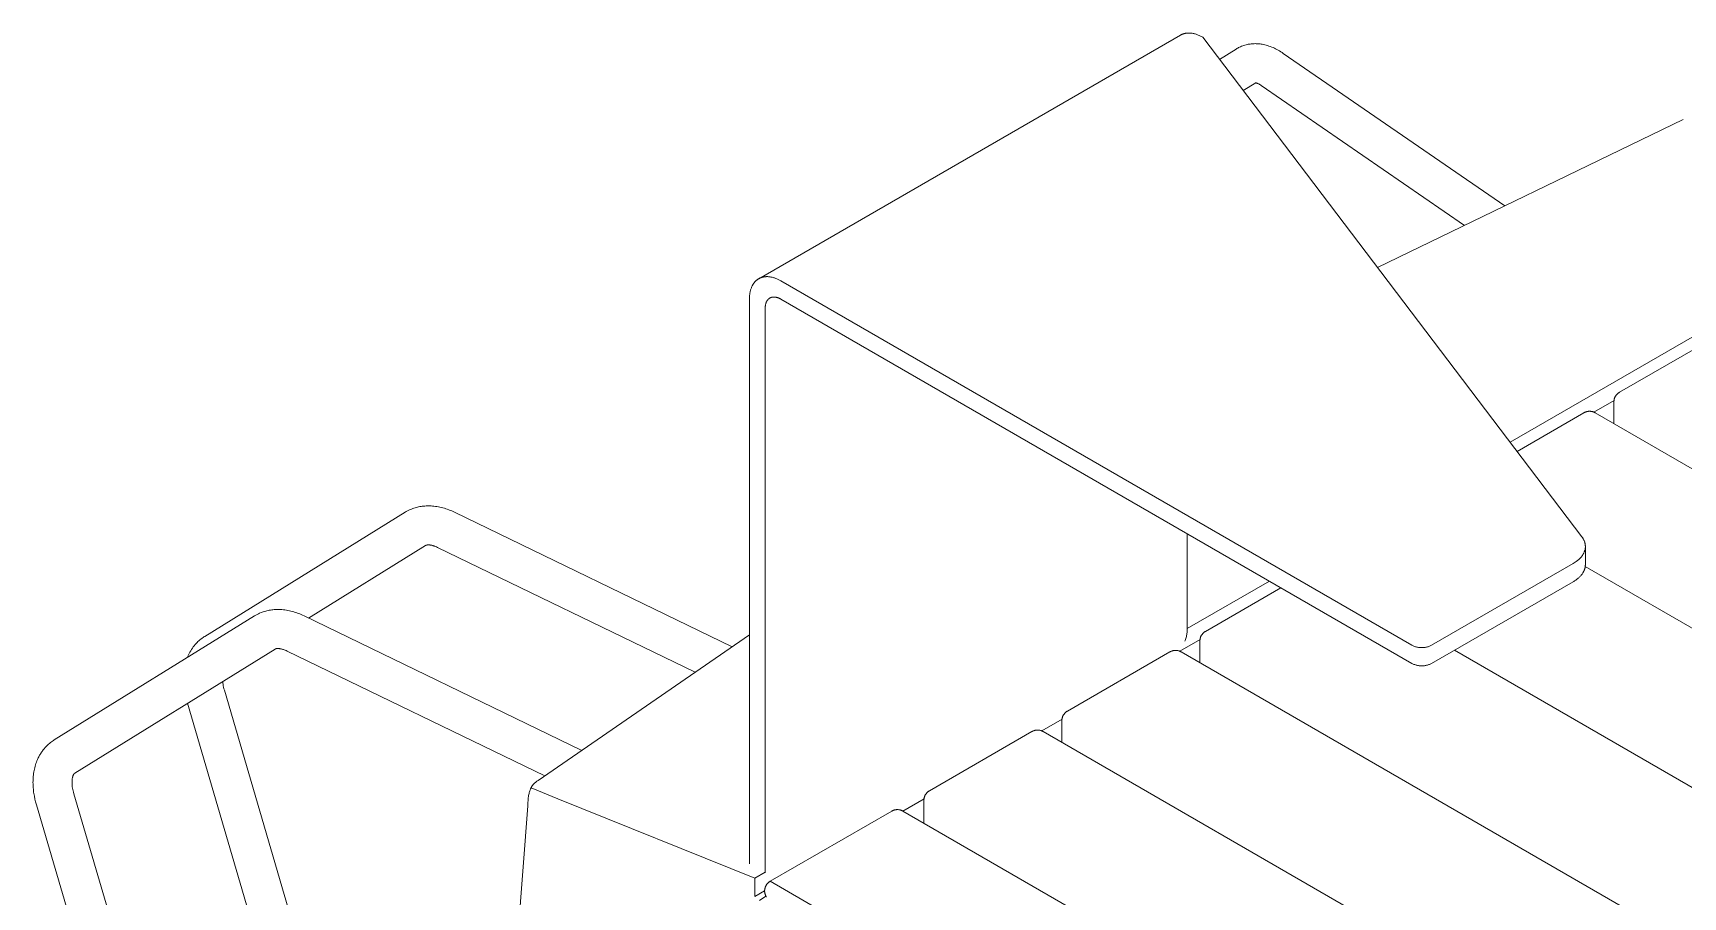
# Model space of a CAD drawing. Header units: inches. Extents: x -10 to 196, y -3 to 133.
# Drawn here: x 130 to 144.13, y 71.14 to 78.53 of the extents above; entities that cross this region are included whole.
import ezdxf

# ---------------------------------------------------------------- set-up
doc = ezdxf.new("R2010")
doc.units = ezdxf.units.IN
doc.layers.add('ZANO_R', color=7, linetype='Continuous', lineweight=0)

msp = doc.modelspace()

# ---------------------------------------------------------------- linework, layer by layer
at = {"layer": 'ZANO_R'}
for p, q in [((136.21419, 76.42908), (139.82733, 78.51513)), ((139.82733, 78.51513), (139.8297, 78.51646)), ((139.8297, 78.51646), (139.83209, 78.51774)), ((139.83209, 78.51774), (139.83451, 78.51897)), ((139.83451, 78.51897), (139.83696, 78.52015)), ((139.83696, 78.52015), (139.83943, 78.52128)), ((139.83943, 78.52128), (139.84192, 78.52235)), ((139.84192, 78.52235), (139.84444, 78.52337)), ((139.84444, 78.52337), (139.84697, 78.52434)), ((139.84697, 78.52434), (139.84958, 78.52527)), ((139.84958, 78.52527), (139.8522, 78.52615)), ((139.8522, 78.52615), (139.85484, 78.52698)), ((139.85484, 78.52698), (139.8575, 78.52775)), ((139.8575, 78.52775), (139.86018, 78.52846)), ((139.86018, 78.52846), (139.86286, 78.52913)), ((139.86286, 78.52913), (139.86556, 78.52973)), ((139.86556, 78.52973), (139.86827, 78.53029)), ((139.86827, 78.53029), (139.87116, 78.53082)), ((139.87116, 78.53082), (139.87405, 78.53129)), ((139.87405, 78.53129), (139.87695, 78.5317)), ((139.87695, 78.5317), (139.87986, 78.53205)), ((139.87986, 78.53205), (139.88277, 78.53235)), ((139.88277, 78.53235), (139.88569, 78.53259)), ((139.88569, 78.53259), (139.88862, 78.53278)), ((139.88862, 78.53278), (139.89155, 78.53291)), ((139.89155, 78.53291), (139.89448, 78.53299)), ((139.89448, 78.53299), (139.89741, 78.53302)), ((139.89741, 78.53302), (139.90327, 78.53292)), ((139.90327, 78.53292), (139.90913, 78.53263)), ((139.90913, 78.53263), (139.91498, 78.53214)), ((139.91498, 78.53214), (139.92144, 78.53139)), ((139.92144, 78.53139), (139.92788, 78.53043)), ((139.92788, 78.53043), (139.93428, 78.52926)), ((139.93428, 78.52926), (139.94064, 78.52789)), ((139.94064, 78.52789), (139.94697, 78.52633)), ((139.94697, 78.52633), (139.95324, 78.5246)), ((139.95324, 78.5246), (139.95947, 78.5227)), ((139.95947, 78.5227), (139.96565, 78.52063)), ((139.96565, 78.52063), (139.97249, 78.51815)), ((139.97249, 78.51815), (139.97925, 78.51549)), ((139.97925, 78.51549), (139.98595, 78.51266)), ((139.98595, 78.51266), (139.99257, 78.50966)), ((139.99257, 78.50966), (139.99913, 78.50651)), ((139.99913, 78.50651), (140.00561, 78.50321)), ((140.00561, 78.50321), (140.01202, 78.49978)), ((140.01202, 78.49978), (140.01835, 78.4962)), ((140.01835, 78.4962), (143.26385, 74.21948)), ((140.35961, 78.42334), (140.36927, 78.42667)), ((140.36927, 78.42667), (140.37905, 78.42967)), ((140.37905, 78.42967), (140.38892, 78.43233)), ((140.38892, 78.43233), (140.39734, 78.43433)), ((140.39734, 78.43433), (140.4058, 78.43609)), ((140.4058, 78.43609), (140.41428, 78.4376)), ((140.41428, 78.4376), (140.42279, 78.43888)), ((140.42279, 78.43888), (140.43132, 78.43992)), ((140.43132, 78.43992), (140.43986, 78.44073)), ((140.43986, 78.44073), (140.44842, 78.44131)), ((140.44842, 78.44131), (140.45699, 78.44167)), ((140.45699, 78.44167), (140.46556, 78.4418)), ((140.46556, 78.4418), (140.47414, 78.4417)), ((140.47414, 78.4417), (140.48272, 78.44139)), ((140.48272, 78.44139), (140.49129, 78.44086)), ((140.49129, 78.44086), (140.49986, 78.44011)), ((140.49986, 78.44011), (140.50842, 78.43916)), ((140.50842, 78.43916), (140.51697, 78.43799)), ((140.51697, 78.43799), (140.52551, 78.43662)), ((140.52551, 78.43662), (140.53741, 78.43437)), ((140.53741, 78.43437), (140.54925, 78.43172)), ((140.54925, 78.43172), (140.56104, 78.4287)), ((140.56104, 78.4287), (140.57277, 78.4253)), ((140.16182, 78.30716), (140.30279, 78.39558)), ((140.30279, 78.39558), (140.30977, 78.39983)), ((140.30977, 78.39983), (140.31686, 78.40389)), ((140.31686, 78.40389), (140.32407, 78.40775)), ((140.32407, 78.40775), (140.33137, 78.41141)), ((140.33137, 78.41141), (140.34065, 78.41571)), ((140.34065, 78.41571), (140.35007, 78.41969)), ((140.35007, 78.41969), (140.35961, 78.42334)), ((140.57277, 78.4253), (140.58443, 78.42155)), ((140.58443, 78.42155), (140.59602, 78.41744)), ((140.59602, 78.41744), (140.60754, 78.41299)), ((140.60754, 78.41299), (140.61898, 78.4082)), ((140.61898, 78.4082), (140.63034, 78.40308)), ((140.63034, 78.40308), (140.64161, 78.39764)), ((140.64161, 78.39764), (140.65279, 78.3919)), ((140.65279, 78.3919), (140.66387, 78.38585)), ((140.66387, 78.38585), (140.67486, 78.37951)), ((140.67486, 78.37951), (140.68574, 78.37289)), ((140.68574, 78.37289), (140.69651, 78.36599)), ((140.69651, 78.36599), (140.70717, 78.35883)), ((140.70717, 78.35883), (142.6044, 77.05342)), ((140.47126, 78.10666), (140.3647, 78.03981)), ((140.47023, 78.10665), (140.46623, 78.10751)), ((140.47421, 78.10566), (140.47023, 78.10665)), ((140.47815, 78.10452), (140.47421, 78.10566)), ((140.48204, 78.10325), (140.47815, 78.10452)), ((140.48589, 78.10184), (140.48204, 78.10325)), ((140.48969, 78.1003), (140.48589, 78.10184)), ((140.49343, 78.09863), (140.48969, 78.1003)), ((140.49711, 78.09683), (140.49343, 78.09863)), ((140.50073, 78.0949), (140.49711, 78.09683)), ((140.50428, 78.09285), (140.50073, 78.0949)), ((140.50775, 78.09067), (140.50428, 78.09285)), ((140.51115, 78.08837), (140.50775, 78.09067)), ((140.51446, 78.08596), (140.51115, 78.08837)), ((140.51769, 78.08343), (140.51446, 78.08596)), ((142.25833, 76.88577), (140.51769, 78.08343)), ((141.51409, 76.52521), (144.1302, 77.7926)), ((145.80231, 76.85016), (142.64905, 75.02963)), ((136.13849, 76.30174), (136.13958, 76.30834)), ((136.13958, 76.30834), (136.14082, 76.31488)), ((136.14082, 76.31488), (136.14221, 76.32134)), ((136.14221, 76.32134), (136.14377, 76.32772)), ((136.14377, 76.32772), (136.14549, 76.334)), ((136.14549, 76.334), (136.14738, 76.34018)), ((136.14738, 76.34018), (136.14943, 76.34626)), ((136.14943, 76.34626), (136.15165, 76.35222)), ((136.15165, 76.35222), (136.15403, 76.35806)), ((136.15403, 76.35806), (136.15659, 76.36377)), ((136.15659, 76.36377), (136.15931, 76.36934)), ((136.15931, 76.36934), (136.16073, 76.37207)), ((136.16073, 76.37207), (136.16219, 76.37476)), ((136.16219, 76.37476), (136.1637, 76.37742)), ((136.1637, 76.37742), (136.16525, 76.38003)), ((136.16525, 76.38003), (136.16683, 76.38261)), ((136.16683, 76.38261), (136.16846, 76.38515)), ((136.16846, 76.38515), (136.17014, 76.38764)), ((136.17014, 76.38764), (136.17185, 76.39009)), ((136.17185, 76.39009), (136.1736, 76.3925)), ((136.1736, 76.3925), (136.17539, 76.39486)), ((136.17539, 76.39486), (136.17723, 76.39718)), ((136.17723, 76.39718), (136.1791, 76.39946)), ((136.1791, 76.39946), (136.18101, 76.40169)), ((136.18101, 76.40169), (136.18297, 76.40387)), ((136.18297, 76.40387), (136.18496, 76.406)), ((136.18496, 76.406), (136.18699, 76.40808)), ((136.18699, 76.40808), (136.18905, 76.41012)), ((136.18905, 76.41012), (136.19116, 76.4121)), ((136.19116, 76.4121), (136.1933, 76.41403)), ((136.1933, 76.41403), (136.19548, 76.41592)), ((136.19548, 76.41592), (136.1977, 76.41775)), ((136.1977, 76.41775), (136.19995, 76.41953)), ((136.19995, 76.41953), (136.20224, 76.42125)), ((136.20224, 76.42125), (136.20456, 76.42293)), ((136.20456, 76.42293), (136.20692, 76.42455)), ((136.20692, 76.42455), (136.20931, 76.42611)), ((136.20931, 76.42611), (136.21173, 76.42762)), ((136.21173, 76.42762), (136.21419, 76.42908)), ((136.21419, 76.42908), (136.21668, 76.43048)), ((136.21668, 76.43048), (136.2192, 76.43182)), ((136.2192, 76.43182), (136.22175, 76.43311)), ((136.22175, 76.43311), (136.22433, 76.43434)), ((136.22433, 76.43434), (136.22694, 76.43551)), ((136.22694, 76.43551), (136.22958, 76.43663)), ((136.22958, 76.43663), (136.23224, 76.43769)), ((136.23224, 76.43769), (136.23494, 76.4387)), ((136.23494, 76.4387), (136.23766, 76.43964)), ((136.23766, 76.43964), (136.24041, 76.44053)), ((136.24041, 76.44053), (136.24318, 76.44136)), ((136.24318, 76.44136), (136.24597, 76.44214)), ((136.24597, 76.44214), (136.24879, 76.44285)), ((136.24879, 76.44285), (136.25163, 76.44351)), ((136.25163, 76.44351), (136.2545, 76.44411)), ((136.2545, 76.44411), (136.25738, 76.44465)), ((136.25738, 76.44465), (136.26029, 76.44514)), ((136.26029, 76.44514), (136.26322, 76.44557)), ((136.26322, 76.44557), (136.26616, 76.44594)), ((136.26616, 76.44594), (136.26912, 76.44625)), ((136.26912, 76.44625), (136.2721, 76.44651)), ((136.2721, 76.44651), (136.2751, 76.44671)), ((136.2751, 76.44671), (136.27811, 76.44685)), ((136.27811, 76.44685), (136.28113, 76.44694)), ((136.28113, 76.44694), (136.28417, 76.44697)), ((136.28417, 76.44697), (136.28723, 76.44695)), ((136.28723, 76.44695), (136.29029, 76.44687)), ((136.29029, 76.44687), (136.29337, 76.44674)), ((136.29337, 76.44674), (136.29955, 76.44631)), ((136.29955, 76.44631), (136.30577, 76.44566)), ((136.30577, 76.44566), (136.31202, 76.44481)), ((136.31202, 76.44481), (136.31829, 76.44375)), ((136.31829, 76.44375), (136.32458, 76.44249)), ((136.32458, 76.44249), (136.33088, 76.44103)), ((136.33088, 76.44103), (136.33718, 76.43938)), ((136.33718, 76.43938), (136.34348, 76.43754)), ((136.34348, 76.43754), (136.34977, 76.43552)), ((136.34977, 76.43552), (136.35605, 76.43333)), ((136.35605, 76.43333), (136.36231, 76.43096)), ((136.36231, 76.43096), (136.36855, 76.42843)), ((136.36855, 76.42843), (136.37476, 76.42575)), ((136.37476, 76.42575), (136.38093, 76.42291)), ((136.38093, 76.42291), (136.38707, 76.41992)), ((136.38707, 76.41992), (136.39317, 76.4168)), ((136.39317, 76.4168), (136.39921, 76.41354)), ((136.39921, 76.41354), (136.40521, 76.41015)), ((136.40521, 76.41015), (141.80839, 73.29063)), ((136.13507, 76.25419), (136.13513, 76.26107)), ((136.13507, 71.41923), (136.13507, 76.25419)), ((136.13513, 76.26107), (136.13534, 76.26794)), ((136.13534, 76.26794), (136.13568, 76.27478)), ((136.13568, 76.27478), (136.13616, 76.28159)), ((136.13616, 76.28159), (136.13679, 76.28835)), ((136.13679, 76.28835), (136.13757, 76.29507)), ((136.13757, 76.29507), (136.13849, 76.30174)), ((136.27017, 76.17965), (136.27014, 76.17621)), ((136.27014, 76.17621), (136.27014, 71.34125)), ((136.27027, 76.18308), (136.27017, 76.17965)), ((136.27044, 76.1865), (136.27027, 76.18308)), ((136.27068, 76.1899), (136.27044, 76.1865)), ((136.271, 76.19329), (136.27068, 76.1899)), ((136.27139, 76.19665), (136.271, 76.19329)), ((136.27185, 76.19998), (136.27139, 76.19665)), ((136.27239, 76.20328), (136.27185, 76.19998)), ((136.27301, 76.20655), (136.27239, 76.20328)), ((136.27371, 76.20978), (136.27301, 76.20655)), ((136.27449, 76.21297), (136.27371, 76.20978)), ((136.27535, 76.21611), (136.27449, 76.21297)), ((136.27629, 76.2192), (136.27535, 76.21611)), ((136.27732, 76.22224), (136.27629, 76.2192)), ((136.27843, 76.22522), (136.27732, 76.22224)), ((136.27962, 76.22814), (136.27843, 76.22522)), ((136.2809, 76.23099), (136.27962, 76.22814)), ((136.28226, 76.23378), (136.2809, 76.23099)), ((136.28297, 76.23514), (136.28226, 76.23378)), ((136.2837, 76.23649), (136.28297, 76.23514)), ((136.28445, 76.23782), (136.2837, 76.23649)), ((136.28523, 76.23913), (136.28445, 76.23782)), ((136.28602, 76.24042), (136.28523, 76.23913)), ((136.28684, 76.24168), (136.28602, 76.24042)), ((136.28767, 76.24293), (136.28684, 76.24168)), ((136.28853, 76.24416), (136.28767, 76.24293)), ((136.2894, 76.24536), (136.28853, 76.24416)), ((136.2903, 76.24654), (136.2894, 76.24536)), ((136.29122, 76.2477), (136.2903, 76.24654)), ((136.29215, 76.24884), (136.29122, 76.2477)), ((136.29311, 76.24995), (136.29215, 76.24884)), ((136.29409, 76.25104), (136.29311, 76.24995)), ((136.29508, 76.25211), (136.29409, 76.25104)), ((136.2961, 76.25315), (136.29508, 76.25211)), ((136.29713, 76.25417), (136.2961, 76.25315)), ((136.29818, 76.25516), (136.29713, 76.25417)), ((136.29926, 76.25613), (136.29818, 76.25516)), ((136.30035, 76.25707), (136.29926, 76.25613)), ((136.30145, 76.25799), (136.30035, 76.25707)), ((136.30258, 76.25888), (136.30145, 76.25799)), ((136.30372, 76.25974), (136.30258, 76.25888)), ((136.30488, 76.26057), (136.30372, 76.25974)), ((136.30606, 76.26138), (136.30488, 76.26057)), ((136.30726, 76.26217), (136.30606, 76.26138)), ((136.30847, 76.26292), (136.30726, 76.26217)), ((136.3097, 76.26365), (136.30847, 76.26292)), ((136.31094, 76.26435), (136.3097, 76.26365)), ((136.3122, 76.26502), (136.31094, 76.26435)), ((136.31348, 76.26567), (136.3122, 76.26502)), ((136.31477, 76.26628), (136.31348, 76.26567)), ((136.31607, 76.26687), (136.31477, 76.26628)), ((136.31739, 76.26743), (136.31607, 76.26687)), ((136.31873, 76.26796), (136.31739, 76.26743)), ((136.32007, 76.26846), (136.31873, 76.26796)), ((136.32143, 76.26893), (136.32007, 76.26846)), ((136.32281, 76.26938), (136.32143, 76.26893)), ((136.32419, 76.26979), (136.32281, 76.26938)), ((136.32559, 76.27018), (136.32419, 76.26979)), ((136.327, 76.27054), (136.32559, 76.27018)), ((136.32842, 76.27087), (136.327, 76.27054)), ((136.32985, 76.27117), (136.32842, 76.27087)), ((136.3313, 76.27144), (136.32985, 76.27117)), ((136.33275, 76.27168), (136.3313, 76.27144)), ((136.33421, 76.2719), (136.33275, 76.27168)), ((136.33568, 76.27208), (136.33421, 76.2719)), ((136.33716, 76.27224), (136.33568, 76.27208)), ((136.33865, 76.27237), (136.33716, 76.27224)), ((136.34015, 76.27247), (136.33865, 76.27237)), ((136.34166, 76.27254), (136.34015, 76.27247)), ((136.34317, 76.27258), (136.34166, 76.27254)), ((136.34469, 76.2726), (136.34317, 76.27258)), ((136.34622, 76.27259), (136.34469, 76.2726)), ((136.34775, 76.27255), (136.34622, 76.27259)), ((136.34929, 76.27248), (136.34775, 76.27255)), ((136.35238, 76.27226), (136.34929, 76.27248)), ((136.35549, 76.27194), (136.35238, 76.27226)), ((136.35861, 76.27152), (136.35549, 76.27194)), ((136.36175, 76.27099), (136.35861, 76.27152)), ((136.36489, 76.27036), (136.36175, 76.27099)), ((136.36804, 76.26963), (136.36489, 76.27036)), ((136.37119, 76.2688), (136.36804, 76.26963)), ((136.37434, 76.26788), (136.37119, 76.2688)), ((136.37749, 76.26687), (136.37434, 76.26788)), ((136.38063, 76.26577), (136.37749, 76.26687)), ((136.38376, 76.26459), (136.38063, 76.26577)), ((136.38688, 76.26333), (136.38376, 76.26459)), ((136.38998, 76.26198), (136.38688, 76.26333)), ((136.39307, 76.26056), (136.38998, 76.26198)), ((136.39614, 76.25907), (136.39307, 76.26056)), ((136.39919, 76.25751), (136.39614, 76.25907)), ((136.40221, 76.25588), (136.39919, 76.25751)), ((136.40521, 76.25419), (136.40221, 76.25588)), ((141.80839, 73.13466), (136.40521, 76.25419)), ((143.58619, 75.45677), (144.46415, 75.96366)), ((143.53942, 75.38772), (143.36547, 75.28729)), ((143.53844, 75.37406), (143.53849, 75.37728)), ((143.53844, 75.18856), (143.53844, 75.37406)), ((143.53849, 75.37728), (143.53866, 75.38051)), ((143.53866, 75.38051), (143.53893, 75.38372)), ((143.53893, 75.38372), (143.53931, 75.38693)), ((143.53931, 75.38693), (143.5398, 75.39011)), ((143.5398, 75.39011), (143.54039, 75.39329)), ((143.54039, 75.39329), (143.5411, 75.39643)), ((143.5411, 75.39643), (143.5419, 75.39956)), ((143.5419, 75.39956), (143.54282, 75.40265)), ((143.54282, 75.40265), (143.54384, 75.40571)), ((143.54384, 75.40571), (143.54496, 75.40874)), ((143.54496, 75.40874), (143.54618, 75.41172)), ((143.54618, 75.41172), (143.5475, 75.41467)), ((143.5475, 75.41467), (143.54892, 75.41756)), ((143.54892, 75.41756), (143.55044, 75.42041)), ((143.55044, 75.42041), (143.55205, 75.4232)), ((143.55205, 75.4232), (143.55376, 75.42594)), ((143.55376, 75.42594), (143.55556, 75.42862)), ((143.55556, 75.42862), (143.55744, 75.43124)), ((143.55744, 75.43124), (143.55942, 75.43379)), ((143.55942, 75.43379), (143.56148, 75.43627)), ((143.56148, 75.43627), (143.56362, 75.43868)), ((143.56362, 75.43868), (143.56584, 75.44102)), ((143.56584, 75.44102), (143.56814, 75.44328)), ((143.56814, 75.44328), (143.57052, 75.44547)), ((143.57052, 75.44547), (143.57297, 75.44757)), ((143.57297, 75.44757), (143.57548, 75.44959)), ((143.57548, 75.44959), (143.57807, 75.45152)), ((143.57807, 75.45152), (143.58072, 75.45336)), ((143.58072, 75.45336), (143.58343, 75.45511)), ((143.58343, 75.45511), (143.58619, 75.45677)), ((142.70916, 74.95042), (143.28228, 75.28131)), ((143.28228, 75.28131), (143.2851, 75.28288)), ((143.2851, 75.28288), (143.28798, 75.28435)), ((143.28798, 75.28435), (143.2909, 75.28572)), ((143.2909, 75.28572), (143.29386, 75.28699)), ((143.29386, 75.28699), (143.29687, 75.28816)), ((143.29687, 75.28816), (143.29991, 75.28923)), ((143.29991, 75.28923), (143.30299, 75.2902)), ((143.30299, 75.2902), (143.3061, 75.29106)), ((143.3061, 75.29106), (143.30923, 75.29181)), ((143.30923, 75.29181), (143.31239, 75.29246)), ((143.31239, 75.29246), (143.31557, 75.29301)), ((143.31557, 75.29301), (143.31877, 75.29344)), ((143.31877, 75.29344), (143.32198, 75.29377)), ((143.32198, 75.29377), (143.3252, 75.29398)), ((143.3252, 75.29398), (143.32842, 75.29409)), ((143.32842, 75.29409), (143.33165, 75.29409)), ((143.33165, 75.29409), (143.33487, 75.29398)), ((143.33487, 75.29398), (143.33809, 75.29377)), ((143.33809, 75.29377), (143.3413, 75.29344)), ((143.3413, 75.29344), (143.3445, 75.29301)), ((143.3445, 75.29301), (143.34768, 75.29246)), ((143.34768, 75.29246), (143.35084, 75.29181)), ((143.35084, 75.29181), (143.35398, 75.29106)), ((143.35398, 75.29106), (143.35709, 75.2902)), ((143.35709, 75.2902), (143.36016, 75.28923)), ((143.36016, 75.28923), (143.36321, 75.28816)), ((143.36321, 75.28816), (143.36621, 75.28699)), ((143.36621, 75.28699), (143.36918, 75.28572)), ((143.36918, 75.28572), (143.3721, 75.28435)), ((143.3721, 75.28435), (143.37497, 75.28288)), ((143.37497, 75.28288), (143.37779, 75.28131)), ((143.37779, 75.28131), (185.41857, 51.00906)), ((133.27116, 74.46776), (133.28133, 74.47067)), ((133.28133, 74.47067), (133.29157, 74.47329)), ((133.29157, 74.47329), (133.30189, 74.47563)), ((133.30189, 74.47563), (133.31227, 74.47768)), ((133.31227, 74.47768), (133.32271, 74.47945)), ((133.32271, 74.47945), (133.33321, 74.48094)), ((133.33321, 74.48094), (133.34377, 74.48215)), ((133.34377, 74.48215), (133.35437, 74.48308)), ((133.35437, 74.48308), (133.36501, 74.48373)), ((133.36501, 74.48373), (133.37569, 74.48411)), ((133.37569, 74.48411), (133.3864, 74.48422)), ((133.3864, 74.48422), (133.39714, 74.48406)), ((133.39714, 74.48406), (133.4079, 74.48363)), ((133.4079, 74.48363), (133.42064, 74.48278)), ((133.42064, 74.48278), (133.43339, 74.48157)), ((133.43339, 74.48157), (133.44614, 74.47999)), ((133.44614, 74.47999), (133.45889, 74.47807)), ((133.45889, 74.47807), (133.47163, 74.47579)), ((133.47163, 74.47579), (133.48435, 74.47316)), ((133.48435, 74.47316), (133.49705, 74.4702)), ((133.49705, 74.4702), (133.50972, 74.46691)), ((131.47029, 73.36702), (133.18556, 74.42923)), ((133.18556, 74.42923), (133.19627, 74.43561)), ((133.19627, 74.43561), (133.20721, 74.44161)), ((133.20721, 74.44161), (133.21834, 74.44722)), ((133.21834, 74.44722), (133.22967, 74.45244)), ((133.22967, 74.45244), (133.24117, 74.45726)), ((133.24117, 74.45726), (133.25108, 74.46106)), ((133.25108, 74.46106), (133.26108, 74.46455)), ((133.26108, 74.46455), (133.27116, 74.46776)), ((133.50972, 74.46691), (133.52236, 74.46328)), ((133.52236, 74.46328), (133.53497, 74.45933)), ((133.53497, 74.45933), (133.54754, 74.45506)), ((133.54754, 74.45506), (133.56006, 74.45048)), ((133.56006, 74.45048), (133.57252, 74.44559)), ((133.57252, 74.44559), (133.58493, 74.44039)), ((133.58493, 74.44039), (133.59728, 74.4349)), ((133.59728, 74.4349), (133.60956, 74.42911)), ((133.60956, 74.42911), (135.98745, 73.27714)), ((139.88328, 74.24612), (139.88328, 73.4273)), ((143.26385, 74.21948), (143.26634, 74.21612)), ((143.26634, 74.21612), (143.26874, 74.21272)), ((143.26874, 74.21272), (143.27104, 74.20927)), ((143.27104, 74.20927), (143.27325, 74.20579)), ((143.27325, 74.20579), (143.27536, 74.20226)), ((143.27536, 74.20226), (143.27737, 74.1987)), ((143.27737, 74.1987), (143.27927, 74.1951)), ((143.27927, 74.1951), (143.28107, 74.19146)), ((143.28107, 74.19146), (143.28276, 74.1878)), ((143.28276, 74.1878), (143.28434, 74.18409)), ((133.36155, 74.14503), (132.35819, 73.52368)), ((133.36192, 74.14525), (133.36155, 74.14503)), ((133.36229, 74.14546), (133.36192, 74.14525)), ((133.36266, 74.14567), (133.36229, 74.14546)), ((133.36304, 74.14586), (133.36266, 74.14567)), ((133.36342, 74.14606), (133.36304, 74.14586)), ((133.3638, 74.14624), (133.36342, 74.14606)), ((133.36458, 74.14659), (133.3638, 74.14624)), ((133.36537, 74.14691), (133.36458, 74.14659)), ((133.36617, 74.14721), (133.36537, 74.14691)), ((133.36698, 74.14749), (133.36617, 74.14721)), ((133.36779, 74.14775), (133.36698, 74.14749)), ((133.36876, 74.14803), (133.36779, 74.14775)), ((133.36973, 74.14828), (133.36876, 74.14803)), ((133.37071, 74.14852), (133.36973, 74.14828)), ((133.3717, 74.14873), (133.37071, 74.14852)), ((133.37269, 74.14891), (133.3717, 74.14873)), ((133.37368, 74.14908), (133.37269, 74.14891)), ((133.37568, 74.14937), (133.37368, 74.14908)), ((133.37701, 74.14952), (133.37568, 74.14937)), ((133.37833, 74.14965), (133.37701, 74.14952)), ((133.37966, 74.14976), (133.37833, 74.14965)), ((133.381, 74.14984), (133.37966, 74.14976)), ((133.38366, 74.14993), (133.381, 74.14984)), ((133.38633, 74.14994), (133.38366, 74.14993)), ((133.389, 74.14987), (133.38633, 74.14994)), ((133.39167, 74.14973), (133.389, 74.14987)), ((133.39434, 74.14952), (133.39167, 74.14973)), ((133.397, 74.14925), (133.39434, 74.14952)), ((133.39983, 74.14891), (133.397, 74.14925)), ((133.40266, 74.14851), (133.39983, 74.14891)), ((133.40548, 74.14806), (133.40266, 74.14851)), ((133.40828, 74.14755), (133.40548, 74.14806)), ((133.41387, 74.14638), (133.40828, 74.14755)), ((133.41941, 74.14503), (133.41387, 74.14638)), ((133.42325, 74.14399), (133.41941, 74.14503)), ((133.42707, 74.14287), (133.42325, 74.14399)), ((133.43086, 74.14167), (133.42707, 74.14287)), ((133.43463, 74.14041), (133.43086, 74.14167)), ((133.44092, 74.13815), (133.43463, 74.14041)), ((133.44715, 74.13571), (133.44092, 74.13815)), ((133.45554, 74.13213), (133.44715, 74.13571)), ((133.46382, 74.12827), (133.45554, 74.13213)), ((135.67065, 73.05916), (133.46382, 74.12827)), ((143.26047, 74.04919), (143.25754, 74.04565)), ((143.26329, 74.05277), (143.26047, 74.04919)), ((143.26599, 74.05639), (143.26329, 74.05277)), ((143.26858, 74.06005), (143.26599, 74.05639)), ((143.27106, 74.06374), (143.26858, 74.06005)), ((143.27341, 74.06746), (143.27106, 74.06374)), ((143.27565, 74.07122), (143.27341, 74.06746)), ((143.27776, 74.07501), (143.27565, 74.07122)), ((143.27974, 74.07882), (143.27776, 74.07501)), ((143.2816, 74.08265), (143.27974, 74.07882)), ((143.28334, 74.08651), (143.2816, 74.08265)), ((143.28494, 74.09039), (143.28334, 74.08651)), ((143.28434, 74.18409), (143.28581, 74.18036)), ((143.28642, 74.09429), (143.28494, 74.09039)), ((143.28581, 74.18036), (143.28716, 74.1766)), ((143.28777, 74.09821), (143.28642, 74.09429)), ((143.28716, 74.1766), (143.28839, 74.17281)), ((143.28898, 74.10214), (143.28777, 74.09821)), ((143.28839, 74.17281), (143.28951, 74.169)), ((143.29006, 74.10608), (143.28898, 74.10214)), ((143.28951, 74.169), (143.2905, 74.16516)), ((143.29101, 74.11003), (143.29006, 74.10608)), ((143.2905, 74.16516), (143.29137, 74.1613)), ((143.29183, 74.11399), (143.29101, 74.11003)), ((143.29137, 74.1613), (143.29212, 74.15742)), ((143.29252, 74.11796), (143.29183, 74.11399)), ((143.29212, 74.15742), (143.29274, 74.15352)), ((143.29307, 74.12192), (143.29252, 74.11796)), ((143.29274, 74.15352), (143.29324, 74.1496)), ((143.29349, 74.12589), (143.29307, 74.12192)), ((143.29324, 74.1496), (143.29361, 74.14567)), ((143.29377, 74.12986), (143.29349, 74.12589)), ((143.29361, 74.14567), (143.29384, 74.14173)), ((143.29393, 74.13382), (143.29377, 74.12986)), ((143.29384, 74.14173), (143.29395, 74.13778)), ((143.29395, 74.13778), (143.29393, 74.13382)), ((143.29396, 74.13382), (143.29396, 73.98053)), ((141.97723, 73.29063), (143.18906, 73.99028)), ((143.19787, 73.99555), (143.18906, 73.99028)), ((143.20644, 74.00106), (143.19787, 73.99555)), ((143.21474, 74.00679), (143.20644, 74.00106)), ((143.21879, 74.00974), (143.21474, 74.00679)), ((143.22275, 74.01275), (143.21879, 74.00974)), ((143.22664, 74.01582), (143.22275, 74.01275)), ((143.23044, 74.01893), (143.22664, 74.01582)), ((143.23416, 74.0221), (143.23044, 74.01893)), ((143.23779, 74.02532), (143.23416, 74.0221)), ((143.24133, 74.02859), (143.23779, 74.02532)), ((143.24477, 74.03191), (143.24133, 74.02859)), ((143.24812, 74.03527), (143.24477, 74.03191)), ((143.25136, 74.03869), (143.24812, 74.03527)), ((143.2545, 74.04214), (143.25136, 74.03869)), ((143.25754, 74.04565), (143.2545, 74.04214)), ((143.26894, 73.90459), (143.27211, 73.90942)), ((143.27211, 73.90942), (143.27363, 73.91185)), ((143.27363, 73.91185), (143.27509, 73.91429)), ((143.27509, 73.91429), (143.2765, 73.91675)), ((143.2765, 73.91675), (143.27785, 73.91922)), ((143.27785, 73.91922), (143.27916, 73.9217)), ((143.27916, 73.9217), (143.28041, 73.92419)), ((143.28041, 73.92419), (143.2816, 73.92669)), ((143.2816, 73.92669), (143.28275, 73.9292)), ((143.28275, 73.9292), (143.28384, 73.93172)), ((143.28384, 73.93172), (143.28487, 73.93425)), ((143.28487, 73.93425), (143.28585, 73.93678)), ((143.28585, 73.93678), (143.28678, 73.93933)), ((143.28678, 73.93933), (143.28765, 73.94188)), ((143.28765, 73.94188), (143.28846, 73.94443)), ((143.28846, 73.94443), (143.28922, 73.947)), ((143.28922, 73.947), (143.28992, 73.94956)), ((143.28992, 73.94956), (143.29057, 73.95213)), ((143.29057, 73.95213), (143.29116, 73.95471)), ((143.29116, 73.95471), (143.29169, 73.95729)), ((143.29169, 73.95729), (143.29217, 73.95987)), ((143.29217, 73.95987), (143.29259, 73.96245)), ((143.29259, 73.96245), (143.29295, 73.96503)), ((143.29295, 73.96503), (143.29326, 73.96762)), ((143.29302, 73.96555), (184.2367, 50.3267)), ((143.29326, 73.96762), (143.29351, 73.9702)), ((143.29351, 73.9702), (143.29371, 73.97279)), ((143.29371, 73.97279), (143.29385, 73.97537)), ((143.29385, 73.97537), (143.29393, 73.97795)), ((143.29393, 73.97795), (143.29396, 73.98053)), ((140.58763, 73.83947), (139.88328, 73.43281)), ((140.04058, 73.40972), (140.68628, 73.78251)), ((143.18906, 73.83431), (141.97723, 73.13466)), ((143.18906, 73.83431), (143.19482, 73.83772)), ((143.19482, 73.83772), (143.20049, 73.84122)), ((143.20049, 73.84122), (143.20605, 73.84483)), ((143.20605, 73.84483), (143.21149, 73.84853)), ((143.21149, 73.84853), (143.21682, 73.85233)), ((143.21682, 73.85233), (143.22202, 73.85622)), ((143.22202, 73.85622), (143.22709, 73.86021)), ((143.22709, 73.86021), (143.23201, 73.86429)), ((143.23201, 73.86429), (143.23679, 73.86845)), ((143.23679, 73.86845), (143.24141, 73.8727)), ((143.24141, 73.8727), (143.24587, 73.87703)), ((143.24587, 73.87703), (143.25017, 73.88145)), ((143.25017, 73.88145), (143.25429, 73.88594)), ((143.25429, 73.88594), (143.25823, 73.8905)), ((143.25823, 73.8905), (143.26199, 73.89513)), ((143.26199, 73.89513), (143.26556, 73.89983)), ((143.26556, 73.89983), (143.26894, 73.90459)), ((130.18105, 72.47994), (131.89632, 73.54215)), ((131.89632, 73.54215), (131.90703, 73.54852)), ((131.90703, 73.54852), (131.91797, 73.55452)), ((131.91797, 73.55452), (131.9291, 73.56013)), ((131.9291, 73.56013), (131.94043, 73.56536)), ((131.94043, 73.56536), (131.95193, 73.57018)), ((131.95193, 73.57018), (131.96184, 73.57397)), ((131.96184, 73.57397), (131.97184, 73.57747)), ((131.97184, 73.57747), (131.98193, 73.58067)), ((131.98193, 73.58067), (131.99209, 73.58359)), ((131.99209, 73.58359), (132.00234, 73.58621)), ((132.00234, 73.58621), (132.01265, 73.58855)), ((132.01265, 73.58855), (132.02303, 73.5906)), ((132.02303, 73.5906), (132.03348, 73.59237)), ((132.03348, 73.59237), (132.04398, 73.59385)), ((132.04398, 73.59385), (132.05453, 73.59506)), ((132.05453, 73.59506), (132.06513, 73.59599)), ((132.06513, 73.59599), (132.07577, 73.59665)), ((132.07577, 73.59665), (132.08645, 73.59703)), ((132.08645, 73.59703), (132.09716, 73.59714)), ((132.09716, 73.59714), (132.1079, 73.59697)), ((132.1079, 73.59697), (132.11866, 73.59655)), ((132.11866, 73.59655), (132.13141, 73.5957)), ((132.13141, 73.5957), (132.14416, 73.59448)), ((132.14416, 73.59448), (132.15691, 73.59291)), ((132.15691, 73.59291), (132.16965, 73.59098)), ((132.16965, 73.59098), (132.18239, 73.5887)), ((132.18239, 73.5887), (132.19511, 73.58608)), ((132.19511, 73.58608), (132.20781, 73.58312)), ((132.20781, 73.58312), (132.22048, 73.57982)), ((132.22048, 73.57982), (132.23313, 73.5762)), ((132.23313, 73.5762), (132.24573, 73.57225)), ((132.24573, 73.57225), (132.2583, 73.56798)), ((132.2583, 73.56798), (132.27082, 73.56339)), ((132.27082, 73.56339), (132.28329, 73.5585)), ((132.28329, 73.5585), (132.2957, 73.55331)), ((132.2957, 73.55331), (132.30804, 73.54781)), ((132.30804, 73.54781), (132.32032, 73.54203)), ((132.32032, 73.54203), (134.6982, 72.39006)), ((131.42888, 73.33704), (131.43769, 73.3442)), ((131.43769, 73.3442), (131.44672, 73.35108)), ((131.44672, 73.35108), (131.45597, 73.35767)), ((131.45597, 73.35767), (131.46307, 73.36243)), ((131.46307, 73.36243), (131.47029, 73.36702)), ((134.32544, 72.13357), (136.13507, 73.37871)), ((139.99381, 73.34066), (139.81986, 73.24023)), ((139.87071, 73.34116), (139.86791, 73.33288)), ((139.87323, 73.34954), (139.87071, 73.34116)), ((139.87548, 73.35799), (139.87323, 73.34954)), ((139.87745, 73.36651), (139.87548, 73.35799)), ((139.87914, 73.37508), (139.87745, 73.36651)), ((139.88054, 73.38371), (139.87914, 73.37508)), ((139.88166, 73.39239), (139.88054, 73.38371)), ((139.8825, 73.40109), (139.88166, 73.39239)), ((139.88304, 73.40982), (139.8825, 73.40109)), ((139.88331, 73.41856), (139.88304, 73.40982)), ((139.88328, 73.4273), (139.88331, 73.41856)), ((139.99332, 73.33666), (139.9937, 73.33987)), ((139.9937, 73.33987), (139.99419, 73.34306)), ((139.99419, 73.34306), (139.99478, 73.34623)), ((139.99478, 73.34623), (139.99549, 73.34938)), ((139.99549, 73.34938), (139.9963, 73.3525)), ((139.9963, 73.3525), (139.99721, 73.35559)), ((139.99721, 73.35559), (139.99823, 73.35866)), ((139.99823, 73.35866), (139.99935, 73.36168)), ((139.99935, 73.36168), (140.00057, 73.36467)), ((140.00057, 73.36467), (140.00189, 73.36761)), ((140.00189, 73.36761), (140.00331, 73.37051)), ((140.00331, 73.37051), (140.00483, 73.37335)), ((140.00483, 73.37335), (140.00644, 73.37615)), ((140.00644, 73.37615), (140.00815, 73.37888)), ((140.00815, 73.37888), (140.00995, 73.38156)), ((140.00995, 73.38156), (140.01184, 73.38418)), ((140.01184, 73.38418), (140.01381, 73.38673)), ((140.01381, 73.38673), (140.01587, 73.38921)), ((140.01587, 73.38921), (140.01801, 73.39163)), ((140.01801, 73.39163), (140.02024, 73.39396)), ((140.02024, 73.39396), (140.02254, 73.39623)), ((140.02254, 73.39623), (140.02491, 73.39841)), ((140.02491, 73.39841), (140.02736, 73.40051)), ((140.02736, 73.40051), (140.02988, 73.40253)), ((140.02988, 73.40253), (140.03246, 73.40446)), ((140.03246, 73.40446), (140.03511, 73.4063)), ((140.03511, 73.4063), (140.03782, 73.40806)), ((140.03782, 73.40806), (140.04058, 73.40972)), ((132.07231, 73.25794), (130.35705, 72.19574)), ((131.32647, 73.19812), (131.33177, 73.20985)), ((131.33177, 73.20985), (131.33745, 73.2214)), ((131.33745, 73.2214), (131.34352, 73.23275)), ((131.34352, 73.23275), (131.34996, 73.2439)), ((131.34996, 73.2439), (131.35677, 73.25482)), ((131.35677, 73.25482), (131.36394, 73.26551)), ((131.36394, 73.26551), (131.37147, 73.27595)), ((131.37147, 73.27595), (131.37933, 73.28614)), ((131.37933, 73.28614), (131.38754, 73.29606)), ((131.38754, 73.29606), (131.39607, 73.30569)), ((131.39607, 73.30569), (131.40389, 73.31392)), ((131.40389, 73.31392), (131.41198, 73.32189)), ((131.41198, 73.32189), (131.42031, 73.3296)), ((131.42031, 73.3296), (131.42888, 73.33704)), ((132.07268, 73.25816), (132.07231, 73.25794)), ((132.07305, 73.25838), (132.07268, 73.25816)), ((132.07342, 73.25858), (132.07305, 73.25838)), ((132.0738, 73.25878), (132.07342, 73.25858)), ((132.07418, 73.25897), (132.0738, 73.25878)), ((132.07457, 73.25916), (132.07418, 73.25897)), ((132.07534, 73.2595), (132.07457, 73.25916)), ((132.07613, 73.25983), (132.07534, 73.2595)), ((132.07693, 73.26013), (132.07613, 73.25983)), ((132.07774, 73.26041), (132.07693, 73.26013)), ((132.07855, 73.26066), (132.07774, 73.26041)), ((132.07952, 73.26094), (132.07855, 73.26066)), ((132.08049, 73.2612), (132.07952, 73.26094)), ((132.08148, 73.26143), (132.08049, 73.2612)), ((132.08246, 73.26164), (132.08148, 73.26143)), ((132.08345, 73.26183), (132.08246, 73.26164)), ((132.08445, 73.262), (132.08345, 73.26183)), ((132.08644, 73.26228), (132.08445, 73.262)), ((132.08777, 73.26244), (132.08644, 73.26228)), ((132.0891, 73.26257), (132.08777, 73.26244)), ((132.09043, 73.26267), (132.0891, 73.26257)), ((132.09176, 73.26275), (132.09043, 73.26267)), ((132.09442, 73.26285), (132.09176, 73.26275)), ((132.09709, 73.26286), (132.09442, 73.26285)), ((132.09976, 73.26279), (132.09709, 73.26286)), ((132.10243, 73.26264), (132.09976, 73.26279)), ((132.1051, 73.26243), (132.10243, 73.26264)), ((132.10776, 73.26217), (132.1051, 73.26243)), ((132.1106, 73.26183), (132.10776, 73.26217)), ((132.11342, 73.26143), (132.1106, 73.26183)), ((132.11624, 73.26097), (132.11342, 73.26143)), ((132.11904, 73.26046), (132.11624, 73.26097)), ((132.12463, 73.2593), (132.11904, 73.26046)), ((132.13017, 73.25795), (132.12463, 73.2593)), ((132.13401, 73.2569), (132.13017, 73.25795)), ((132.13783, 73.25578), (132.13401, 73.2569)), ((132.14162, 73.25459), (132.13783, 73.25578)), ((132.1454, 73.25333), (132.14162, 73.25459)), ((132.15168, 73.25106), (132.1454, 73.25333)), ((132.15791, 73.24862), (132.15168, 73.25106)), ((132.16631, 73.24504), (132.15791, 73.24862)), ((132.17458, 73.24119), (132.16631, 73.24504)), ((134.3814, 72.17208), (132.17458, 73.24119)), ((138.85871, 72.72736), (139.73667, 73.23425)), ((139.73667, 73.23425), (139.7395, 73.23582)), ((139.7395, 73.23582), (139.74237, 73.23729)), ((139.74237, 73.23729), (139.74529, 73.23866)), ((139.74529, 73.23866), (139.74825, 73.23993)), ((139.74825, 73.23993), (139.75126, 73.2411)), ((139.75126, 73.2411), (139.7543, 73.24217)), ((139.7543, 73.24217), (139.75738, 73.24314)), ((139.75738, 73.24314), (139.76049, 73.244)), ((139.76049, 73.244), (139.76363, 73.24476)), ((139.76363, 73.24476), (139.76679, 73.24541)), ((139.76679, 73.24541), (139.76997, 73.24595)), ((139.76997, 73.24595), (139.77316, 73.24638)), ((139.77316, 73.24638), (139.77637, 73.24671)), ((139.77637, 73.24671), (139.77959, 73.24693)), ((139.77959, 73.24693), (139.78282, 73.24704)), ((139.78282, 73.24704), (139.78604, 73.24704)), ((139.78604, 73.24704), (139.78927, 73.24693)), ((139.78927, 73.24693), (139.79249, 73.24671)), ((139.79249, 73.24671), (139.7957, 73.24638)), ((139.7957, 73.24638), (139.79889, 73.24595)), ((139.79889, 73.24595), (139.80207, 73.24541)), ((139.80207, 73.24541), (139.80523, 73.24476)), ((139.80523, 73.24476), (139.80837, 73.244)), ((139.80837, 73.244), (139.81148, 73.24314)), ((139.81148, 73.24314), (139.81456, 73.24217)), ((139.81456, 73.24217), (139.8176, 73.2411)), ((139.8176, 73.2411), (139.82061, 73.23993)), ((139.82061, 73.23993), (139.82357, 73.23866)), ((139.82357, 73.23866), (139.82649, 73.23729)), ((139.82649, 73.23729), (139.82936, 73.23582)), ((139.82936, 73.23582), (139.83218, 73.23425)), ((139.83218, 73.23425), (181.87296, 48.962)), ((139.86791, 73.33288), (139.86485, 73.32469)), ((139.99283, 73.327), (139.99288, 73.33023)), ((139.99283, 73.1415), (139.99283, 73.327)), ((139.99288, 73.33023), (139.99305, 73.33345)), ((139.99305, 73.33345), (139.99332, 73.33666)), ((141.81423, 73.28779), (141.80839, 73.29063)), ((141.82016, 73.28516), (141.81423, 73.28779)), ((141.82618, 73.28274), (141.82016, 73.28516)), ((141.83228, 73.28053), (141.82618, 73.28274)), ((141.83845, 73.27853), (141.83228, 73.28053)), ((141.84469, 73.27675), (141.83845, 73.27853)), ((141.85099, 73.27519), (141.84469, 73.27675)), ((141.85734, 73.27384), (141.85099, 73.27519)), ((141.86373, 73.27272), (141.85734, 73.27384)), ((141.87015, 73.27182), (141.86373, 73.27272)), ((141.87661, 73.27114), (141.87015, 73.27182)), ((141.88308, 73.27069), (141.87661, 73.27114)), ((141.88956, 73.27047), (141.88308, 73.27069)), ((141.89605, 73.27047), (141.88956, 73.27047)), ((141.90254, 73.27069), (141.89605, 73.27047)), ((141.90901, 73.27114), (141.90254, 73.27069)), ((141.91546, 73.27182), (141.90901, 73.27114)), ((141.92189, 73.27272), (141.91546, 73.27182)), ((141.92828, 73.27384), (141.92189, 73.27272)), ((141.93463, 73.27519), (141.92828, 73.27384)), ((141.94093, 73.27675), (141.93463, 73.27519)), ((141.94716, 73.27853), (141.94093, 73.27675)), ((141.95334, 73.28053), (141.94716, 73.27853)), ((141.95944, 73.28274), (141.95334, 73.28053)), ((141.96546, 73.28516), (141.95944, 73.28274)), ((141.97139, 73.28779), (141.96546, 73.28516)), ((141.97723, 73.29063), (141.97139, 73.28779)), ((142.17282, 73.24759), (183.05483, 49.64435)), ((131.32157, 73.18622), (131.32647, 73.19812)), ((141.80839, 73.13466), (141.81423, 73.13183)), ((141.81423, 73.13183), (141.82016, 73.1292)), ((141.82016, 73.1292), (141.82618, 73.12677)), ((141.82618, 73.12677), (141.83228, 73.12456)), ((141.83228, 73.12456), (141.83845, 73.12257)), ((141.83845, 73.12257), (141.84469, 73.12078)), ((141.84469, 73.12078), (141.85099, 73.11922)), ((141.85099, 73.11922), (141.85734, 73.11788)), ((141.85734, 73.11788), (141.86373, 73.11675)), ((141.86373, 73.11675), (141.87015, 73.11585)), ((141.87015, 73.11585), (141.87661, 73.11518)), ((141.87661, 73.11518), (141.88308, 73.11473)), ((141.88308, 73.11473), (141.88956, 73.1145)), ((141.88956, 73.1145), (141.89605, 73.1145)), ((141.89605, 73.1145), (141.90254, 73.11473)), ((141.90254, 73.11473), (141.90901, 73.11518)), ((141.90901, 73.11518), (141.91546, 73.11585)), ((141.91546, 73.11585), (141.92189, 73.11675)), ((141.92189, 73.11675), (141.92828, 73.11788)), ((141.92828, 73.11788), (141.93463, 73.11922)), ((141.93463, 73.11922), (141.94093, 73.12078)), ((141.94093, 73.12078), (141.94716, 73.12257)), ((141.94716, 73.12257), (141.95334, 73.12456)), ((141.95334, 73.12456), (141.95944, 73.12677)), ((141.95944, 73.12677), (141.96546, 73.1292)), ((141.96546, 73.1292), (141.97139, 73.13183)), ((141.97139, 73.13183), (141.97723, 73.13466)), ((131.62385, 72.98023), (131.62523, 72.96782)), ((131.62523, 72.96782), (131.627, 72.95546)), ((131.627, 72.95546), (131.62918, 72.94317)), ((131.62918, 72.94317), (131.63176, 72.93095)), ((131.63176, 72.93095), (131.63475, 72.91883)), ((131.63475, 72.91883), (131.63812, 72.90681)), ((132.90376, 67.40077), (131.32288, 72.79385)), ((131.63812, 72.90681), (133.22454, 67.4948)), ((138.81194, 72.65831), (138.63799, 72.55788)), ((138.81096, 72.64465), (138.81101, 72.64787)), ((138.81096, 72.45915), (138.81096, 72.64465)), ((138.81101, 72.64787), (138.81118, 72.6511)), ((138.81118, 72.6511), (138.81145, 72.65431)), ((138.81145, 72.65431), (138.81183, 72.65752)), ((138.81183, 72.65752), (138.81232, 72.6607)), ((138.81232, 72.6607), (138.81292, 72.66387)), ((138.81292, 72.66387), (138.81362, 72.66702)), ((138.81362, 72.66702), (138.81443, 72.67015)), ((138.81443, 72.67015), (138.81534, 72.67324)), ((138.81534, 72.67324), (138.81636, 72.6763)), ((138.81636, 72.6763), (138.81748, 72.67933)), ((138.81748, 72.67933), (138.8187, 72.68231)), ((138.8187, 72.68231), (138.82002, 72.68526)), ((138.82002, 72.68526), (138.82144, 72.68815)), ((138.82144, 72.68815), (138.82296, 72.691)), ((138.82296, 72.691), (138.82457, 72.69379)), ((138.82457, 72.69379), (138.82628, 72.69653)), ((138.82628, 72.69653), (138.82808, 72.69921)), ((138.82808, 72.69921), (138.82997, 72.70183)), ((138.82997, 72.70183), (138.83194, 72.70438)), ((138.83194, 72.70438), (138.834, 72.70686)), ((138.834, 72.70686), (138.83614, 72.70927)), ((138.83614, 72.70927), (138.83837, 72.71161)), ((138.83837, 72.71161), (138.84067, 72.71387)), ((138.84067, 72.71387), (138.84304, 72.71606)), ((138.84304, 72.71606), (138.84549, 72.71816)), ((138.84549, 72.71816), (138.84801, 72.72018)), ((138.84801, 72.72018), (138.85059, 72.72211)), ((138.85059, 72.72211), (138.85324, 72.72395)), ((138.85324, 72.72395), (138.85595, 72.7257)), ((138.85595, 72.7257), (138.85871, 72.72736)), ((137.67685, 72.04501), (138.55481, 72.5519)), ((138.55481, 72.5519), (138.55763, 72.55347)), ((138.55763, 72.55347), (138.5605, 72.55494)), ((138.5605, 72.55494), (138.56342, 72.55631)), ((138.56342, 72.55631), (138.56638, 72.55758)), ((138.56638, 72.55758), (138.56939, 72.55875)), ((138.56939, 72.55875), (138.57243, 72.55982)), ((138.57243, 72.55982), (138.57551, 72.56079)), ((138.57551, 72.56079), (138.57862, 72.56165)), ((138.57862, 72.56165), (138.58176, 72.5624)), ((138.58176, 72.5624), (138.58492, 72.56305)), ((138.58492, 72.56305), (138.5881, 72.56359)), ((138.5881, 72.56359), (138.59129, 72.56403)), ((138.59129, 72.56403), (138.5945, 72.56436)), ((138.5945, 72.56436), (138.59772, 72.56457)), ((138.59772, 72.56457), (138.60095, 72.56468)), ((138.60095, 72.56468), (138.60417, 72.56468)), ((138.60417, 72.56468), (138.6074, 72.56457)), ((138.6074, 72.56457), (138.61062, 72.56436)), ((138.61062, 72.56436), (138.61383, 72.56403)), ((138.61383, 72.56403), (138.61702, 72.56359)), ((138.61702, 72.56359), (138.6202, 72.56305)), ((138.6202, 72.56305), (138.62336, 72.5624)), ((138.62336, 72.5624), (138.6265, 72.56165)), ((138.6265, 72.56165), (138.62961, 72.56079)), ((138.62961, 72.56079), (138.63269, 72.55982)), ((138.63269, 72.55982), (138.63573, 72.55875)), ((138.63573, 72.55875), (138.63874, 72.55758)), ((138.63874, 72.55758), (138.6417, 72.55631)), ((138.6417, 72.55631), (138.64462, 72.55494)), ((138.64462, 72.55494), (138.64749, 72.55347)), ((138.64749, 72.55347), (138.65031, 72.5519)), ((138.65031, 72.5519), (180.69109, 48.27964)), ((130.05577, 72.34824), (130.05974, 72.35512)), ((130.05974, 72.35512), (130.06385, 72.36191)), ((130.06385, 72.36191), (130.06809, 72.36861)), ((130.06809, 72.36861), (130.07246, 72.37521)), ((130.07246, 72.37521), (130.07697, 72.38172)), ((130.07697, 72.38172), (130.08161, 72.38813)), ((130.08161, 72.38813), (130.08639, 72.39443)), ((130.08639, 72.39443), (130.0913, 72.40064)), ((130.0913, 72.40064), (130.09634, 72.40674)), ((130.09634, 72.40674), (130.10152, 72.41273)), ((130.10152, 72.41273), (130.10683, 72.41861)), ((130.10683, 72.41861), (130.11465, 72.42683)), ((130.11465, 72.42683), (130.12274, 72.4348)), ((130.12274, 72.4348), (130.13107, 72.44251)), ((130.13107, 72.44251), (130.13965, 72.44995)), ((130.13965, 72.44995), (130.14845, 72.45712)), ((130.14845, 72.45712), (130.15748, 72.46399)), ((130.15748, 72.46399), (130.16673, 72.47058)), ((130.16673, 72.47058), (130.17384, 72.47535)), ((130.17384, 72.47535), (130.18105, 72.47994)), ((130.00649, 72.20568), (130.00873, 72.21804)), ((130.00873, 72.21804), (130.01127, 72.2303)), ((130.01127, 72.2303), (130.01413, 72.24245)), ((130.01413, 72.24245), (130.0173, 72.25447)), ((130.0173, 72.25447), (130.02079, 72.26637)), ((130.02079, 72.26637), (130.02459, 72.27814)), ((130.02459, 72.27814), (130.02872, 72.28976)), ((130.02872, 72.28976), (130.03317, 72.30124)), ((130.03317, 72.30124), (130.03795, 72.31256)), ((130.03795, 72.31256), (130.04124, 72.31986)), ((130.04124, 72.31986), (130.04467, 72.32708)), ((130.04467, 72.32708), (130.04824, 72.33422)), ((130.04824, 72.33422), (130.05194, 72.34127)), ((130.05194, 72.34127), (130.05577, 72.34824)), ((129.99927, 72.11672), (129.99941, 72.12964)), ((129.99939, 72.10499), (129.99927, 72.11672)), ((129.99974, 72.09322), (129.99939, 72.10499)), ((129.99941, 72.12964), (129.99985, 72.1425)), ((130.00032, 72.0814), (129.99974, 72.09322)), ((129.99985, 72.1425), (130.00058, 72.15529)), ((130.00113, 72.06955), (130.00032, 72.0814)), ((130.00058, 72.15529), (130.00161, 72.16801)), ((130.00217, 72.05767), (130.00113, 72.06955)), ((130.00161, 72.16801), (130.00293, 72.18066)), ((130.00293, 72.18066), (130.00456, 72.19321)), ((130.00456, 72.19321), (130.00649, 72.20568)), ((130.33365, 72.12362), (130.33355, 72.11676)), ((130.33355, 72.11676), (130.33361, 72.11137)), ((130.33361, 72.11137), (130.33377, 72.10634)), ((130.33395, 72.13047), (130.33365, 72.12362)), ((130.33377, 72.10634), (130.33403, 72.1012)), ((130.33447, 72.13731), (130.33395, 72.13047)), ((130.33403, 72.1012), (130.33439, 72.09595)), ((130.33439, 72.09595), (130.33485, 72.0906)), ((130.33482, 72.14072), (130.33447, 72.13731)), ((130.33523, 72.14413), (130.33482, 72.14072)), ((130.33485, 72.0906), (130.33609, 72.0796)), ((130.336, 72.14941), (130.33523, 72.14413)), ((130.33695, 72.15466), (130.336, 72.14941)), ((130.33609, 72.0796), (130.33776, 72.06823)), ((130.33749, 72.15728), (130.33695, 72.15466)), ((130.33808, 72.15988), (130.33749, 72.15728)), ((130.33776, 72.06823), (130.33986, 72.05653)), ((130.33872, 72.16247), (130.33808, 72.15988)), ((130.33941, 72.16505), (130.33872, 72.16247)), ((130.34012, 72.1675), (130.33941, 72.16505)), ((130.34088, 72.16992), (130.34012, 72.1675)), ((130.3417, 72.17233), (130.34088, 72.16992)), ((130.34259, 72.17471), (130.3417, 72.17233)), ((130.34354, 72.17706), (130.34259, 72.17471)), ((130.34457, 72.17938), (130.34354, 72.17706)), ((130.34512, 72.18053), (130.34457, 72.17938)), ((130.34568, 72.18167), (130.34512, 72.18053)), ((130.34627, 72.18279), (130.34568, 72.18167)), ((130.34688, 72.18391), (130.34627, 72.18279)), ((130.3474, 72.18483), (130.34688, 72.18391)), ((130.34795, 72.18575), (130.3474, 72.18483)), ((130.34851, 72.18665), (130.34795, 72.18575)), ((130.34909, 72.18754), (130.34851, 72.18665)), ((130.34969, 72.18842), (130.34909, 72.18754)), ((130.35032, 72.18928), (130.34969, 72.18842)), ((130.35097, 72.19012), (130.35032, 72.18928)), ((130.35164, 72.19095), (130.35097, 72.19012)), ((130.35215, 72.19154), (130.35164, 72.19095)), ((130.35268, 72.19213), (130.35215, 72.19154)), ((130.35323, 72.19269), (130.35268, 72.19213)), ((130.3538, 72.19324), (130.35323, 72.19269)), ((130.35409, 72.19351), (130.3538, 72.19324)), ((130.35438, 72.19377), (130.35409, 72.19351)), ((130.35468, 72.19403), (130.35438, 72.19377)), ((130.35498, 72.19428), (130.35468, 72.19403)), ((130.35529, 72.19452), (130.35498, 72.19428)), ((130.35561, 72.19476), (130.35529, 72.19452)), ((130.35593, 72.19499), (130.35561, 72.19476)), ((130.35625, 72.19521), (130.35593, 72.19499)), ((130.35705, 72.19574), (130.35625, 72.19521)), ((134.26449, 72.06951), (134.26304, 72.06658)), ((134.26598, 72.07238), (134.26449, 72.06951)), ((134.49365, 71.97675), (134.26459, 72.0697)), ((134.26459, 72.0697), (134.27005, 72.06694)), ((134.2675, 72.07518), (134.26598, 72.07238)), ((134.26906, 72.07791), (134.2675, 72.07518)), ((134.27066, 72.08057), (134.26906, 72.07791)), ((134.2723, 72.08317), (134.27066, 72.08057)), ((134.27397, 72.08571), (134.2723, 72.08317)), ((134.27568, 72.08819), (134.27397, 72.08571)), ((134.27743, 72.09062), (134.27568, 72.08819)), ((134.27922, 72.09299), (134.27743, 72.09062)), ((134.28104, 72.0953), (134.27922, 72.09299)), ((134.2829, 72.09757), (134.28104, 72.0953)), ((134.2848, 72.09979), (134.2829, 72.09757)), ((134.28674, 72.10196), (134.2848, 72.09979)), ((134.28872, 72.10408), (134.28674, 72.10196)), ((134.29073, 72.10616), (134.28872, 72.10408)), ((134.29278, 72.1082), (134.29073, 72.10616)), ((134.29487, 72.1102), (134.29278, 72.1082)), ((134.29699, 72.11217), (134.29487, 72.1102)), ((134.30136, 72.11599), (134.29699, 72.11217)), ((134.30587, 72.11969), (134.30136, 72.11599)), ((134.31054, 72.12328), (134.30587, 72.11969)), ((134.31535, 72.12678), (134.31054, 72.12328)), ((134.32032, 72.13021), (134.31535, 72.12678)), ((134.32544, 72.13357), (134.32032, 72.13021)), ((130.00344, 72.04576), (130.00217, 72.05767)), ((130.00492, 72.03382), (130.00344, 72.04576)), ((130.00663, 72.02185), (130.00492, 72.03382)), ((130.00856, 72.00987), (130.00663, 72.02185)), ((130.01071, 71.99787), (130.00856, 72.00987)), ((130.01566, 71.97383), (130.01071, 71.99787)), ((130.02146, 71.94976), (130.01566, 71.97383)), ((130.0281, 71.92569), (130.02146, 71.94976)), ((130.33986, 72.05653), (130.34241, 72.04452)), ((130.34241, 72.04452), (130.34542, 72.03224)), ((130.34542, 72.03224), (130.34888, 72.01972)), ((130.34888, 72.01972), (131.9353, 66.60772)), ((134.23741, 71.9415), (134.23635, 71.9167)), ((134.23906, 71.96421), (134.23741, 71.9415)), ((134.24012, 71.97481), (134.23906, 71.96421)), ((134.24132, 71.98494), (134.24012, 71.97481)), ((134.24267, 71.99461), (134.24132, 71.98494)), ((134.24418, 72.00384), (134.24267, 71.99461)), ((134.24583, 72.01263), (134.24418, 72.00384)), ((134.24764, 72.02102), (134.24583, 72.01263)), ((134.2496, 72.02901), (134.24764, 72.02102)), ((134.2517, 72.03662), (134.2496, 72.02901)), ((134.25396, 72.04386), (134.2517, 72.03662)), ((134.25637, 72.05076), (134.25396, 72.04386)), ((134.25763, 72.05408), (134.25637, 72.05076)), ((134.25892, 72.05732), (134.25763, 72.05408)), ((134.26026, 72.06048), (134.25892, 72.05732)), ((134.26163, 72.06357), (134.26026, 72.06048)), ((134.26304, 72.06658), (134.26163, 72.06357)), ((134.49365, 71.97675), (136.18094, 71.29527)), ((137.63007, 71.97596), (137.44866, 71.87122)), ((137.62909, 71.9623), (137.62915, 71.96552)), ((137.62909, 71.76705), (137.62909, 71.9623)), ((137.62915, 71.96552), (137.62931, 71.96874)), ((137.62931, 71.96874), (137.62958, 71.97196)), ((137.62958, 71.97196), (137.62996, 71.97516)), ((137.62996, 71.97516), (137.63045, 71.97835)), ((137.63045, 71.97835), (137.63105, 71.98152)), ((137.63105, 71.98152), (137.63175, 71.98467)), ((137.63175, 71.98467), (137.63256, 71.98779)), ((137.63256, 71.98779), (137.63347, 71.99089)), ((137.63347, 71.99089), (137.63449, 71.99395)), ((137.63449, 71.99395), (137.63561, 71.99698)), ((137.63561, 71.99698), (137.63683, 71.99996)), ((137.63683, 71.99996), (137.63815, 72.0029)), ((137.63815, 72.0029), (137.63957, 72.0058)), ((137.63957, 72.0058), (137.64109, 72.00865)), ((137.64109, 72.00865), (137.6427, 72.01144)), ((137.6427, 72.01144), (137.64441, 72.01418)), ((137.64441, 72.01418), (137.64621, 72.01686)), ((137.64621, 72.01686), (137.6481, 72.01947)), ((137.6481, 72.01947), (137.65007, 72.02203)), ((137.65007, 72.02203), (137.65213, 72.02451)), ((137.65213, 72.02451), (137.65427, 72.02692)), ((137.65427, 72.02692), (137.6565, 72.02926)), ((137.6565, 72.02926), (137.6588, 72.03152)), ((137.6588, 72.03152), (137.66117, 72.0337)), ((137.66117, 72.0337), (137.66362, 72.03581)), ((137.66362, 72.03581), (137.66614, 72.03782)), ((137.66614, 72.03782), (137.66872, 72.03975)), ((137.66872, 72.03975), (137.67137, 72.0416)), ((137.67137, 72.0416), (137.67408, 72.04335)), ((137.67408, 72.04335), (137.67685, 72.04501)), ((131.61452, 66.51368), (130.0281, 71.92569)), ((133.57302, 63.03602), (134.23635, 71.9167)), ((136.31291, 71.26945), (137.35419, 71.87063)), ((137.35419, 71.87063), (137.35701, 71.87219)), ((137.35701, 71.87219), (137.35988, 71.87366)), ((137.35988, 71.87366), (137.3628, 71.87503)), ((137.3628, 71.87503), (137.36576, 71.87631)), ((137.36576, 71.87631), (137.36877, 71.87748)), ((137.36877, 71.87748), (137.37181, 71.87855)), ((137.37181, 71.87855), (137.37489, 71.87951)), ((137.37489, 71.87951), (137.378, 71.88037)), ((137.378, 71.88037), (137.38114, 71.88113)), ((137.38114, 71.88113), (137.3843, 71.88178)), ((137.3843, 71.88178), (137.38748, 71.88232)), ((137.38748, 71.88232), (137.39067, 71.88275)), ((137.39067, 71.88275), (137.39388, 71.88308)), ((137.39388, 71.88308), (137.3971, 71.8833)), ((137.3971, 71.8833), (137.40033, 71.88341)), ((137.40033, 71.88341), (137.40355, 71.88341)), ((137.40355, 71.88341), (137.40678, 71.8833)), ((137.40678, 71.8833), (137.41, 71.88308)), ((137.41, 71.88308), (137.41321, 71.88275)), ((137.41321, 71.88275), (137.4164, 71.88232)), ((137.4164, 71.88232), (137.41958, 71.88178)), ((137.41958, 71.88178), (137.42274, 71.88113)), ((137.42274, 71.88113), (137.42588, 71.88037)), ((137.42588, 71.88037), (137.42899, 71.87951)), ((137.42899, 71.87951), (137.43207, 71.87855)), ((137.43207, 71.87855), (137.43511, 71.87748)), ((137.43511, 71.87748), (137.43812, 71.87631)), ((137.43812, 71.87631), (137.44108, 71.87503)), ((137.44108, 71.87503), (137.444, 71.87366)), ((137.444, 71.87366), (137.44687, 71.87219)), ((137.44687, 71.87219), (137.44969, 71.87063)), ((137.44969, 71.87063), (179.50206, 47.59168)), ((136.27014, 71.34676), (136.18094, 71.29527)), ((136.18094, 71.29527), (136.18094, 71.1393)), ((136.27055, 71.21839), (136.27167, 71.22141)), ((136.27167, 71.22141), (136.2729, 71.2244)), ((136.2729, 71.2244), (136.27422, 71.22734)), ((136.27422, 71.22734), (136.27564, 71.23024)), ((136.27564, 71.23024), (136.27716, 71.23308)), ((136.27716, 71.23308), (136.27877, 71.23588)), ((136.27877, 71.23588), (136.28048, 71.23861)), ((136.28048, 71.23861), (136.28227, 71.24129)), ((136.28227, 71.24129), (136.28416, 71.24391)), ((136.28416, 71.24391), (136.28614, 71.24646)), ((136.28614, 71.24646), (136.2882, 71.24894)), ((136.2882, 71.24894), (136.29034, 71.25136)), ((136.29034, 71.25136), (136.29256, 71.25369)), ((136.29256, 71.25369), (136.29486, 71.25596)), ((136.29486, 71.25596), (136.29724, 71.25814)), ((136.29724, 71.25814), (136.29969, 71.26024)), ((136.29969, 71.26024), (136.3022, 71.26226)), ((136.3022, 71.26226), (136.30479, 71.26419)), ((136.30479, 71.26419), (136.30744, 71.26603)), ((136.30744, 71.26603), (136.31014, 71.26779)), ((136.31014, 71.26779), (136.31291, 71.26945)), ((136.31175, 71.27012), (178.36411, 46.99117)), ((136.26516, 71.18793), (136.18094, 71.1393)), ((136.22256, 71.10415), (136.27673, 71.14116)), ((136.26516, 71.18673), (136.26521, 71.18996)), ((136.26521, 71.18354), (136.26516, 71.18673)), ((136.26521, 71.18996), (136.26537, 71.19318)), ((136.26537, 71.18034), (136.26521, 71.18354)), ((136.26537, 71.19318), (136.26565, 71.19639)), ((136.26564, 71.17716), (136.26537, 71.18034)), ((136.26601, 71.17398), (136.26564, 71.17716)), ((136.26565, 71.19639), (136.26603, 71.1996)), ((136.26649, 71.17082), (136.26601, 71.17398)), ((136.26603, 71.1996), (136.26651, 71.20279)), ((136.26708, 71.16768), (136.26649, 71.17082)), ((136.26651, 71.20279), (136.26711, 71.20596)), ((136.26777, 71.16456), (136.26708, 71.16768)), ((136.26711, 71.20596), (136.26781, 71.20911)), ((136.26856, 71.16146), (136.26777, 71.16456)), ((136.26781, 71.20911), (136.26862, 71.21223)), ((136.26946, 71.15839), (136.26856, 71.16146)), ((136.26862, 71.21223), (136.26954, 71.21532)), ((136.27046, 71.15536), (136.26946, 71.15839)), ((136.26954, 71.21532), (136.27055, 71.21839)), ((136.27156, 71.15236), (136.27046, 71.15536)), ((136.27276, 71.14939), (136.27156, 71.15236)), ((136.27406, 71.14647), (136.27276, 71.14939)), ((136.27545, 71.1436), (136.27406, 71.14647)), ((136.27694, 71.14077), (136.27545, 71.1436)), ((136.27853, 71.13799), (136.27694, 71.14077)), ((136.2802, 71.13527), (136.27853, 71.13799))]:
    msp.add_line(p, q, dxfattribs=at)

doc.saveas('drawing.dxf')
